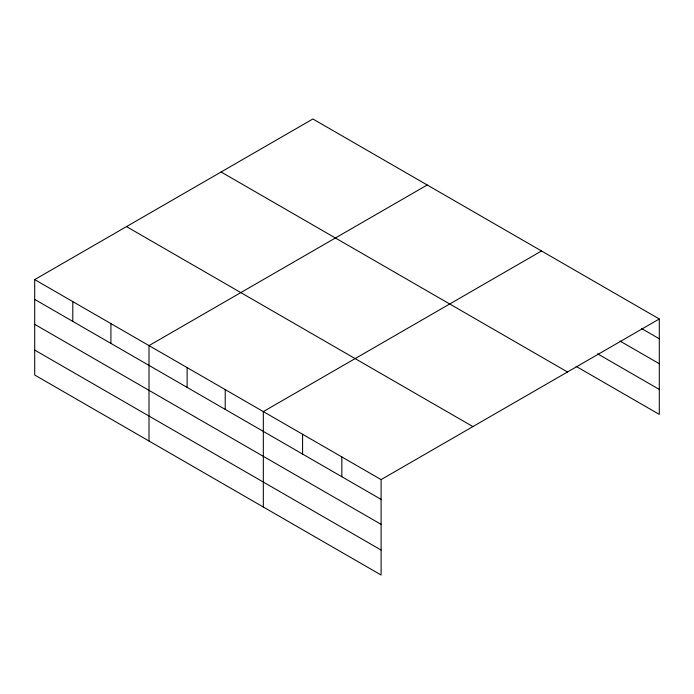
<?xml version="1.0" encoding="UTF-8"?>
<svg xmlns="http://www.w3.org/2000/svg" width="694" height="694" viewBox="0 0 694 694"><rect width="100%" height="100%" fill="white"/><g stroke="black" fill="none" stroke-linecap="round" stroke-linejoin="round"><path stroke-width="1.04" d="M381.101 524.343L381.101 479.597L34.7 279.604L34.7 375.02L381.101 575.014L381.101 524.343L34.7 324.35M34.7 279.604L312.899 118.986L659.3 318.98L659.3 414.396L576.107 366.363M427.209 184.986L149.01 345.603L149.01 441.02M541.52 250.985L263.321 411.603L263.321 507.01M381.101 479.597L659.3 318.98M641.542 328.522L659.3 338.776M620.037 341.066L659.3 363.725M597.603 353.819L659.3 389.438M221.091 171.991L567.492 371.984M126.508 226.6L472.909 426.593M34.7 299.4L381.101 499.394M34.7 350.062L381.101 550.056M341.838 456.93L341.838 476.726M302.584 434.271L302.584 454.058M225.22 389.603L225.22 409.399M187.12 367.603L187.12 387.399M110.91 323.604L110.91 343.4M72.801 301.604L72.801 321.4"/></g></svg>
